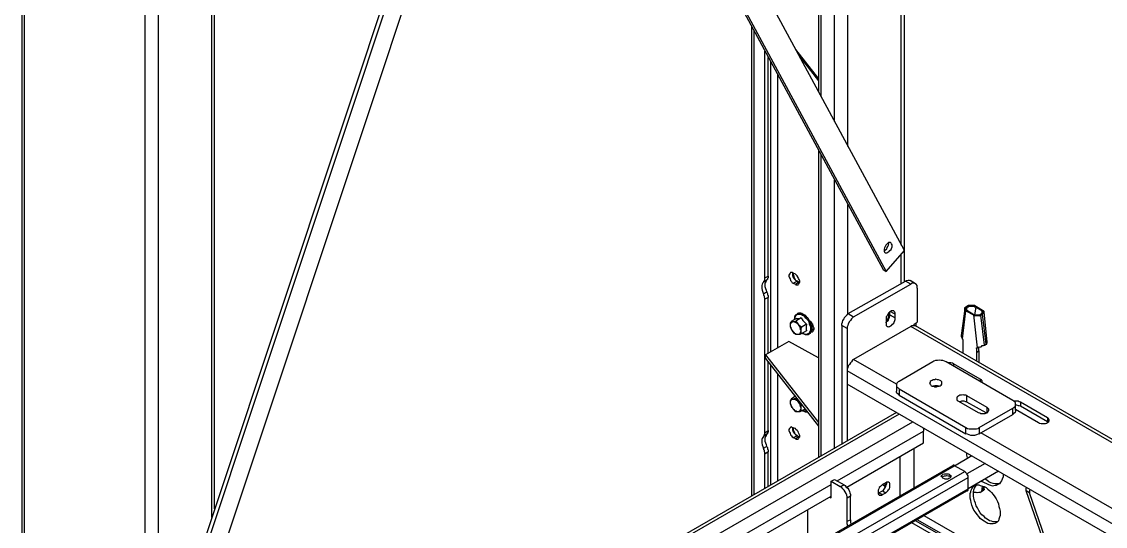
# Model space of a CAD drawing. Header units: millimetres. Extents: x -54 to 6594, y -112 to 3218.
# Drawn here: x 0 to 715, y 452 to 785 of the extents above; entities that cross this region are included whole.
import ezdxf

# ---------------------------------------------------------------- set-up
doc = ezdxf.new("R2010")
doc.units = ezdxf.units.MM

# ---------------------------------------------------------------- blocks, each defined once
blk = doc.blocks.new('LKarkas_iso')
at = {"lineweight": 25}
for points in [[(580.67, 637.47), (580.67, 1736.37)], [(582.79, 633.94), (582.79, 1736.72)], [(544.34, 1708.5), (92.78, 351.01)], [(81.49, 301.27), (81.49, 1692.27)], [(104.77, 351.37), (549.27, 1687.69)], [(545.39, 702.73), (545.39, 1676.4)], [(536.57, 719.31), (536.57, 1649.59)], [(525.99, 1617.84), (525.99, 739.07)], [(527.76, 735.54), (527.76, 1623.13)], [(0, 1584.32), (0, 347.84)], [(1.76, 347.13), (1.76, 1583.97)], [(90.31, 329.14), (90.31, 1483.43)], [(119.24, 1456.62), (570.79, 620.18)], [(582.79, 633.94), (142.87, 1448.51)], [(125.59, 457.55), (125.59, 1441.8)], [(127.35, 463.2), (127.35, 1438.63)], [(328.08, 1066.8), (90.66, 352.07)], [(337.26, 1050.22), (568.68, 621.59)], [(481.89, 782.11), (481.89, 471.66)], [(483.66, 472.72), (483.66, 778.93)], [(490.71, 615.95), (490.71, 765.88)], [(510.82, 766.94), (525.99, 747.54)], [(492.83, 617.01), (492.83, 761.65)], [(494.59, 567.27), (494.59, 758.47)], [(513.29, 762.71), (525.99, 746.12)], [(499.18, 569.74), (499.18, 750.36)], [(525.99, 700.26), (525.99, 497.06)], [(527.76, 498.12), (527.76, 697.09)], [(536.57, 503.06), (536.57, 680.51)], [(545.39, 591.96), (545.39, 664.28)], [(569.38, 633.94), (569.74, 633.94), (570.44, 634.65), (571.15, 635), (571.5, 636.06), (571.85, 636.76), (572.21, 637.47), (572.56, 638.53), (572.21, 639.23)], [(574.32, 638.53), (573.97, 638.88), (573.62, 639.23), (572.91, 639.23), (572.21, 639.23), (571.5, 638.53), (571.15, 638.17), (570.44, 637.47), (570.09, 636.76), (569.74, 635.71), (569.38, 635), (569.38, 633.94), (569.38, 633.59), (569.74, 632.88), (570.09, 632.53), (570.79, 632.53), (571.5, 632.53), (571.85, 632.88), (572.56, 633.24), (573.26, 633.94), (573.97, 634.65), (574.32, 635.35), (574.67, 636.41), (574.67, 637.12), (574.67, 637.82), (574.32, 638.53)], [(570.79, 620.18), (582.79, 633.94)], [(580.67, 612.42), (580.67, 631.82)], [(582.79, 613.48), (582.79, 633.59)], [(489.66, 613.13), (490.01, 613.48), (490.01, 613.83), (490.36, 613.83), (490.36, 614.19), (490.36, 614.54), (490.71, 614.89), (490.71, 615.6), (490.71, 615.95)], [(490.71, 615.95), (492.83, 617.01)], [(492.83, 617.01), (492.83, 616.66), (492.83, 616.3), (492.83, 615.95), (492.48, 615.6), (492.48, 615.24), (492.48, 614.89), (492.12, 614.89), (491.77, 614.54)], [(509.41, 619.12), (508.71, 619.48), (508.35, 619.48), (507.65, 619.48), (507.29, 619.12), (506.94, 618.42), (506.59, 617.71), (506.59, 617.01), (506.94, 615.95), (507.29, 615.24), (507.65, 614.19), (508.35, 613.48), (508.71, 612.77), (509.41, 612.42)], [(511.88, 613.83), (511.17, 614.19), (510.47, 614.89), (509.76, 615.6), (509.41, 616.66), (509.06, 617.36), (509.06, 618.42), (509.06, 619.12), (509.06, 619.48)], [(510.82, 618.42), (509.41, 619.12)], [(509.41, 619.12), (509.41, 618.77), (509.41, 618.07), (509.76, 617.01), (509.76, 616.3), (510.47, 615.24), (510.82, 614.54), (511.53, 613.83), (512.23, 613.48), (512.94, 613.13), (513.29, 613.13), (513.64, 613.13)], [(510.82, 611.72), (511.17, 611.36), (511.88, 611.36), (512.59, 611.36), (512.94, 611.72), (513.29, 612.42), (513.64, 613.13), (513.64, 613.83), (513.29, 614.89), (512.94, 615.6), (512.59, 616.3), (511.88, 617.36), (511.17, 618.07), (510.82, 618.42)], [(568.68, 621.59), (570.79, 620.18)], [(489.66, 613.13), (489.3, 612.77), (488.95, 611.72), (488.6, 611.01), (488.6, 609.95), (488.6, 608.89), (488.95, 607.84), (489.3, 606.42), (489.66, 605.37)], [(491.77, 614.54), (489.66, 613.13)], [(491.77, 614.54), (491.42, 613.83), (491.07, 613.13), (490.71, 612.42), (490.71, 611.36), (490.71, 610.31), (491.07, 608.89), (491.42, 607.84), (491.77, 606.78)], [(509.41, 612.42), (511.88, 613.83)], [(509.41, 612.42), (510.82, 611.72)], [(510.82, 611.72), (512.94, 613.13)], [(512.94, 613.13), (511.88, 613.83)], [(513.29, 612.77), (512.94, 613.13)], [(545.75, 592.31), (583.49, 613.83)], [(549.27, 590.2), (587.02, 611.72)], [(583.49, 613.83), (584.2, 614.19), (585.26, 614.54), (585.96, 614.54), (586.67, 614.19)], [(587.02, 611.72), (583.49, 613.83)], [(590.2, 612.07), (586.67, 614.19)], [(591.26, 609.25), (591.26, 610.31), (591.26, 611.01), (590.55, 611.72), (590.2, 612.07), (589.49, 612.42), (588.79, 612.42), (587.73, 612.42), (587.02, 611.72)], [(591.26, 609.25), (591.26, 586.67)], [(489.66, 605.37), (491.77, 606.78)], [(490.71, 601.84), (490.71, 602.19), (490.71, 602.54), (490.36, 602.9), (490.36, 603.6), (490.36, 603.96), (490.01, 604.31), (490.01, 605.01), (489.66, 605.37)], [(492.83, 602.9), (490.71, 601.84)], [(490.71, 513.64), (490.71, 601.84)], [(491.77, 606.78), (492.12, 606.07), (492.48, 605.72), (492.48, 605.37), (492.48, 604.66), (492.83, 604.31), (492.83, 603.96), (492.83, 603.6), (492.83, 602.9)], [(492.83, 566.21), (492.83, 602.9)], [(576.79, 591.96), (576.79, 592.67), (576.44, 593.37), (576.09, 593.72), (575.73, 594.08), (575.03, 594.08), (574.32, 594.08), (573.62, 593.72), (572.91, 593.37), (572.56, 592.67), (571.85, 591.96), (571.5, 590.9), (570.79, 590.2), (570.79, 589.14), (570.79, 588.43)], [(622.65, 595.49), (620.18, 577.85)], [(621.24, 575.73), (623.36, 594.08)], [(625.12, 597.61), (622.65, 596.19)], [(622.65, 596.19), (623.01, 596.55)], [(623.36, 594.08), (623.01, 594.43), (622.65, 594.78), (622.65, 595.14), (622.65, 595.49), (622.65, 595.84), (622.65, 596.19)], [(624.42, 597.25), (623.01, 596.55)], [(624.06, 594.43), (623.71, 594.78), (623.36, 594.78), (623.36, 595.14), (623.36, 595.49), (623.36, 595.84), (623.36, 596.19), (623.71, 596.19), (624.06, 596.55)], [(623.36, 594.08), (628.3, 591.61)], [(623.71, 594.43), (624.06, 596.55)], [(624.06, 596.55), (623.71, 594.78)], [(624.06, 596.55), (624.77, 596.9), (625.47, 597.25), (626.18, 597.25), (626.89, 597.25), (627.94, 597.25), (628.65, 597.25), (629.36, 596.9), (630.06, 596.55)], [(624.06, 596.55), (624.06, 596.55)], [(628.65, 591.61), (624.06, 594.43)], [(625.12, 597.61), (624.42, 597.25)], [(630.41, 596.9), (629.71, 597.25), (629, 597.61), (628.3, 597.61), (627.24, 597.61), (626.53, 597.61), (625.83, 597.61), (625.12, 597.61)], [(629.36, 591.61), (630.06, 596.55)], [(630.06, 596.55), (633.94, 594.43)], [(634.29, 594.43), (630.41, 596.9)], [(634.29, 592.31), (633.94, 594.43)], [(633.94, 594.43), (634.29, 594.08), (634.65, 593.72), (634.65, 593.37), (634.65, 593.02), (634.29, 592.67), (633.94, 592.31)], [(635, 592.67), (635.35, 593.02), (635.35, 593.37), (635.35, 593.72), (635, 594.08), (634.65, 594.43), (634.29, 594.43)], [(507.65, 584.55), (507.65, 585.96), (508, 587.02)], [(507.65, 584.55), (507.65, 585.26), (507.65, 585.61), (508, 585.96), (508, 586.32), (508.35, 586.67), (508.71, 586.67), (509.06, 587.02), (509.41, 587.02)], [(511.53, 589.14), (508, 587.02)], [(508, 587.02), (508.35, 587.02), (509.41, 587.02)], [(509.41, 587.02), (510.12, 587.02), (511.17, 587.37)], [(509.41, 587.02), (509.76, 587.02), (510.12, 587.02), (510.47, 586.67), (510.82, 586.67), (511.53, 586.32), (511.88, 585.96), (512.23, 585.61), (512.59, 585.26)], [(519.99, 588.08), (519.29, 589.14), (518.94, 589.49), (518.58, 589.84), (517.88, 590.55), (517.17, 591.26), (516.47, 591.61), (515.76, 591.96), (515.06, 592.31), (514.35, 592.67), (513.64, 592.67), (512.94, 592.67), (512.23, 592.31), (511.88, 591.96), (511.17, 591.61), (510.82, 590.9), (510.47, 590.2), (510.12, 589.14), (510.12, 588.79)], [(510.12, 588.43), (510.47, 589.49), (510.47, 590.2), (510.82, 590.9), (511.53, 591.61), (512.23, 591.96), (512.94, 591.96), (513.64, 591.96), (514.7, 591.96), (515.41, 591.26), (516.47, 590.9), (517.17, 589.84), (518.23, 589.14), (518.94, 588.08), (519.64, 587.02), (519.99, 585.61), (520.35, 584.55), (520.7, 583.49), (520.7, 582.44), (520.7, 581.38), (520.35, 580.32), (519.99, 579.61), (519.64, 579.26), (518.94, 578.91), (518.23, 578.56), (517.17, 578.56), (516.47, 578.91), (515.41, 579.26)], [(511.17, 591.61), (510.82, 591.26), (510.47, 590.9), (510.47, 590.2), (510.47, 589.49)], [(514.7, 589.49), (511.17, 587.37)], [(511.17, 587.37), (511.88, 586.32), (512.59, 585.26)], [(511.53, 589.14), (512.59, 589.14), (513.64, 589.14), (514.7, 589.49)], [(514.7, 589.49), (515.76, 587.73), (517.17, 586.32), (518.23, 585.26)], [(515.41, 579.26), (515.76, 579.26), (516.47, 578.91), (517.17, 578.56), (517.88, 578.56), (518.58, 578.56), (519.29, 578.56), (519.99, 578.91), (520.7, 579.61), (521.05, 580.32), (521.41, 581.02), (521.41, 581.73), (521.41, 582.79), (521.41, 583.85), (521.41, 584.55), (521.05, 585.61), (520.7, 586.32), (520.35, 587.02), (519.99, 588.08)], [(521.05, 580.32), (521.76, 580.32), (522.11, 580.32), (522.46, 580.67), (522.82, 581.38), (523.17, 582.08), (523.17, 582.79), (522.82, 583.49), (522.46, 584.55), (522.11, 585.26), (521.76, 586.32), (521.05, 587.02), (520.35, 587.37)], [(521.05, 586.67), (521.05, 586.32), (521.05, 585.26), (521.05, 584.91)], [(541.51, 584.55), (541.51, 585.61), (541.87, 586.67), (542.22, 587.73), (542.92, 588.79), (543.28, 589.84), (544.34, 590.9), (545.04, 591.61), (545.75, 592.31)], [(549.27, 590.2), (548.57, 589.49), (547.86, 588.79), (547.16, 587.73), (546.45, 587.02), (545.75, 585.61), (545.39, 584.55), (545.04, 583.49), (545.04, 582.44)], [(545.75, 592.31), (549.27, 590.2)], [(570.79, 586.32), (570.79, 586.67), (571.5, 587.37), (572.21, 588.08), (572.56, 588.79), (572.91, 589.84), (573.26, 590.55), (573.26, 591.61)], [(570.79, 587.37), (570.79, 587.37), (571.5, 588.08), (571.85, 588.79), (572.21, 589.84), (572.56, 590.55), (572.56, 591.61)], [(570.79, 585.96), (570.79, 584.91), (570.79, 584.55), (571.5, 583.85), (571.85, 583.85), (572.56, 583.49), (572.91, 583.85), (573.62, 584.2), (574.32, 584.55), (575.03, 585.26), (575.73, 585.96), (576.09, 586.67), (576.44, 587.73), (576.79, 588.43), (576.79, 589.49)], [(570.79, 588.43), (570.79, 585.96)], [(572.56, 591.61), (571.85, 591.96)], [(572.56, 591.61), (572.56, 593.02)], [(573.26, 591.61), (573.26, 593.37)], [(573.26, 591.61), (576.79, 589.49)], [(573.62, 593.72), (576.79, 591.96)], [(576.79, 589.49), (576.79, 591.96)], [(589.14, 585.26), (591.26, 586.67)], [(632.18, 590.9), (631.47, 590.9), (630.77, 590.9), (630.06, 590.9), (629.36, 590.9), (628.65, 591.26), (628.3, 591.61)], [(628.3, 591.61), (630.77, 569.74)], [(632.88, 591.61), (632.53, 591.61), (631.82, 591.26), (631.47, 591.26), (630.77, 591.26), (630.06, 591.26), (629.71, 591.26), (629, 591.61), (628.65, 591.61)], [(632.18, 590.9), (635, 592.67)], [(633.24, 591.26), (633.24, 591.26), (632.88, 591.26), (632.18, 590.9)], [(633.94, 592.31), (632.88, 591.61)], [(633.24, 591.26), (634.29, 591.96)], [(635.71, 571.5), (633.24, 591.26)], [(634.29, 591.96), (634.29, 591.96), (634.65, 592.31), (635, 592.67)], [(636.76, 572.21), (634.29, 591.96)], [(637.47, 573.62), (635.35, 593.37)], [(508, 582.44), (507.65, 583.49), (507.65, 584.55)], [(509.41, 580.32), (509.06, 581.02), (508.71, 581.38), (508.35, 582.08), (508, 582.44), (508, 583.14), (507.65, 583.49), (507.65, 584.2), (507.65, 584.55)], [(509.41, 580.32), (508.71, 581.38), (508, 582.44)], [(511.17, 578.56), (510.12, 579.26), (509.41, 580.32)], [(512.59, 578.56), (512.23, 578.56), (511.88, 578.56), (511.53, 578.56), (510.82, 578.91), (510.47, 579.26), (510.12, 579.61), (509.76, 579.97), (509.41, 580.32)], [(512.59, 585.26), (512.94, 584.55), (513.29, 584.2), (513.64, 583.49), (513.64, 583.14), (514, 582.44), (514, 581.73), (514.35, 581.38), (514.35, 580.67)], [(512.59, 585.26), (513.64, 584.2), (514.7, 583.14)], [(514.35, 580.67), (514.35, 580.32), (514, 579.97), (514, 579.61), (513.64, 579.26), (513.64, 578.91), (513.29, 578.56), (512.94, 578.56), (512.59, 578.56)], [(514.7, 583.14), (514.35, 582.08), (514.35, 580.67)], [(514.35, 580.67), (514.35, 579.61), (514.7, 578.91)], [(518.23, 585.26), (514.7, 583.14)], [(518.23, 581.02), (514.7, 578.91)], [(518.23, 585.26), (517.88, 583.49), (517.88, 582.08), (518.23, 581.02)], [(522.11, 585.61), (522.11, 585.26), (522.11, 584.2), (521.76, 583.49), (521.41, 583.14)], [(521.41, 583.14), (522.82, 583.85)], [(522.46, 582.08), (521.41, 582.44)], [(521.41, 582.44), (522.46, 582.08)], [(521.41, 581.38), (522.46, 582.08)], [(523.17, 582.44), (522.46, 582.08)], [(523.17, 581.73), (522.46, 582.08)], [(522.46, 582.08), (523.17, 581.73)], [(541.51, 584.55), (541.51, 505.88)], [(545.04, 582.44), (541.51, 584.55)], [(545.04, 582.44), (545.04, 508)], [(587.02, 583.85), (572.56, 575.38)], [(590.2, 584.2), (589.49, 584.2), (588.79, 584.2), (587.73, 584.2), (587.02, 583.85)], [(1024.82, 330.91), (587.02, 583.85)], [(589.14, 584.55), (589.14, 585.26)], [(1027.99, 331.26), (590.2, 584.2)], [(590.55, 583.85), (590.55, 585.96)], [(506.59, 573.97), (491.07, 565.15)], [(525.99, 563.03), (506.59, 573.97)], [(512.59, 578.56), (511.88, 578.56), (511.17, 578.56)], [(514.7, 578.91), (513.64, 578.56), (512.59, 578.56)], [(572.91, 575.73), (563.74, 570.44)], [(572.56, 575.38), (572.56, 575.73)], [(572.91, 575.73), (572.91, 575.73)], [(620.18, 577.85), (620.18, 577.85), (620.18, 577.14), (620.54, 576.79), (620.89, 576.09), (621.24, 575.73)], [(621.24, 575.38), (621.24, 575.73)], [(621.59, 574.32), (621.59, 574.32), (621.59, 574.67), (621.59, 575.03), (621.24, 575.38)], [(621.59, 571.85), (621.59, 574.32)], [(636.76, 572.21), (637.12, 572.21), (637.12, 572.56), (637.47, 572.91), (637.47, 573.26), (637.47, 573.62)], [(563.74, 570.44), (549.27, 561.97)], [(563.74, 570.44), (563.74, 570.09)], [(563.74, 570.44), (563.74, 570.44)], [(621.59, 565.86), (621.59, 566.91), (621.59, 569.38), (621.59, 571.85)], [(631.82, 570.09), (630.41, 569.38)], [(630.41, 569.38), (630.41, 569.38), (630.41, 569.74), (630.77, 569.74)], [(630.41, 569.38), (630.41, 566.56)], [(630.41, 566.56), (631.82, 567.62)], [(630.41, 566.56), (630.41, 564.44), (630.41, 561.97), (630.41, 560.92)], [(630.77, 569.74), (631.47, 570.09), (632.18, 570.09), (632.88, 570.44), (633.24, 570.44), (633.94, 570.79)], [(630.77, 569.74), (630.77, 569.74)], [(631.82, 567.62), (631.82, 570.09)], [(631.82, 570.09), (631.82, 570.09)], [(631.82, 567.62), (631.82, 565.15), (631.82, 562.68), (631.82, 560.21), (631.82, 559.86)], [(633.94, 571.15), (634.65, 571.15), (635, 571.15), (635.71, 571.5)], [(633.94, 570.79), (633.94, 571.15)], [(635.71, 571.5), (636.76, 572.21)], [(491.07, 565.15), (525.99, 520.35)], [(491.07, 562.68), (491.07, 565.15)], [(491.07, 562.68), (525.99, 517.88)], [(492.83, 515.06), (492.83, 560.21)], [(494.59, 479.07), (494.59, 558.09)], [(549.27, 561.97), (548.57, 561.62), (547.86, 560.56), (547.16, 559.86), (546.45, 558.8), (545.75, 557.74), (545.39, 556.68), (545.04, 555.62), (545.04, 554.57)], [(577.5, 545.75), (549.27, 561.97)], [(601.49, 560.56), (579.26, 547.51)], [(610.31, 560.56), (609.25, 560.92), (608.19, 561.27), (607.13, 561.27), (605.72, 561.62), (604.66, 561.27), (603.25, 561.27), (602.19, 560.92), (601.49, 560.56)], [(654.4, 534.81), (610.31, 560.56)], [(615.24, 559.15), (614.54, 559.51), (613.48, 559.86), (612.77, 559.86), (611.72, 559.86), (611.36, 559.86)], [(615.24, 559.15), (615.24, 557.39)], [(632.88, 548.92), (615.24, 559.15)], [(499.18, 481.54), (499.18, 552.45)], [(545.04, 554.57), (545.04, 545.75)], [(982.84, 301.62), (545.04, 554.57)], [(976.14, 297.04), (545.04, 545.75)], [(579.26, 547.51), (578.56, 547.16), (577.85, 546.45), (577.5, 545.75), (577.5, 545.04), (577.5, 544.34), (577.85, 543.63), (578.56, 543.28), (579.26, 542.57)], [(577.5, 545.04), (577.5, 541.16)], [(606.42, 544.69), (607.13, 545.04), (607.48, 545.75), (607.48, 546.1), (607.48, 546.81), (607.48, 547.16), (606.78, 547.86), (606.42, 548.22), (605.37, 548.57), (604.66, 548.57), (603.6, 548.92), (602.9, 548.57), (601.84, 548.57), (601.13, 548.22), (600.43, 547.86), (599.72, 547.51), (599.72, 546.81), (599.37, 546.45), (599.72, 545.75), (600.07, 545.39), (600.43, 544.69), (601.13, 544.34), (602.19, 544.34), (602.9, 543.98), (603.96, 543.98), (605.01, 544.34), (605.72, 544.34), (606.42, 544.69)], [(605.72, 544.34), (605.37, 544.34), (604.66, 544.69), (603.6, 544.69), (602.9, 544.69), (601.84, 544.34), (601.49, 544.34)], [(632.88, 548.92), (632.88, 547.16)], [(633.94, 546.81), (633.94, 547.16), (634.29, 547.51), (633.94, 548.22), (633.59, 548.57), (632.88, 548.92)], [(510.47, 537.63), (508, 535.87)], [(510.12, 537.28), (510.47, 537.99)], [(510.12, 537.99), (510.12, 537.63)], [(579.26, 538.34), (578.56, 539.04), (577.85, 539.75), (577.5, 540.46), (577.5, 541.16)], [(579.26, 542.57), (579.26, 538.34)], [(579.26, 542.57), (623.36, 517.17)], [(579.26, 538.34), (623.36, 512.94)], [(624.06, 537.99), (623.36, 538.34), (622.3, 538.34), (621.59, 538.69), (620.54, 538.34), (619.48, 538.34), (618.77, 537.99), (618.07, 537.63), (617.71, 537.28), (617.36, 536.57), (617.36, 536.22), (617.36, 535.52), (617.71, 534.81), (618.42, 534.46)], [(624.06, 533.75), (624.06, 537.99)], [(637.47, 530.22), (624.06, 537.99)], [(507.65, 533.75), (507.65, 534.81), (508, 535.87)], [(507.65, 533.75), (507.65, 534.11), (507.65, 534.46), (508, 534.81), (508, 535.16), (508.35, 535.52), (508.71, 535.87), (509.06, 535.87), (509.41, 535.87)], [(508, 531.64), (507.65, 532.69), (507.65, 533.75)], [(509.41, 529.17), (509.06, 529.87), (508.71, 530.22), (508.35, 530.93), (508, 531.28), (508, 531.99), (507.65, 532.69), (507.65, 533.05), (507.65, 533.75)], [(508, 535.87), (508.35, 535.87), (509.41, 535.87)], [(509.41, 529.17), (508.71, 530.58), (508, 531.64)], [(509.41, 535.87), (510.12, 536.22), (511.17, 536.22)], [(509.41, 535.87), (509.76, 535.87), (510.12, 535.87), (510.47, 535.87), (510.82, 535.52), (511.53, 535.16), (511.88, 534.81), (512.23, 534.46), (512.59, 534.11)], [(511.53, 536.57), (511.17, 536.22)], [(511.17, 536.22), (511.88, 535.16), (512.59, 534.11)], [(512.59, 534.11), (512.94, 533.4), (513.29, 533.05), (513.64, 532.34), (513.64, 531.99), (514, 531.28), (514, 530.93), (514.35, 530.22), (514.35, 529.87)], [(512.59, 534.11), (513.64, 533.05), (514.7, 531.99)], [(514.35, 529.87), (514.35, 529.17), (514, 528.81), (514, 528.46), (513.64, 528.11), (513.64, 527.76), (513.29, 527.76), (512.94, 527.4), (512.59, 527.4)], [(514.7, 531.99), (514.35, 530.93), (514.35, 529.87)], [(514.35, 529.87), (514.35, 528.81), (514.7, 527.76)], [(514.7, 532.34), (514.7, 531.99)], [(618.42, 534.46), (631.47, 527.05)], [(624.06, 533.75), (623.36, 534.11), (622.3, 534.46), (621.59, 534.46), (620.54, 534.46), (619.48, 534.11), (619.12, 534.11)], [(619.83, 534.46), (619.83, 533.75)], [(636.76, 526.7), (624.06, 533.75)], [(636.76, 526.7), (624.06, 533.75)], [(631.47, 527.05), (632.53, 526.7), (633.24, 526.34), (634.29, 526.34), (635.35, 526.34), (636.06, 526.34), (637.12, 526.7), (637.82, 527.05), (638.17, 527.76), (638.53, 528.11), (638.53, 528.81), (638.53, 529.17), (637.82, 529.87), (637.47, 530.22)], [(632.18, 517.17), (654.4, 529.87)], [(637.47, 527.05), (637.47, 530.22)], [(654.4, 529.87), (655.11, 530.22), (655.81, 530.93), (656.17, 531.64), (656.17, 532.34), (656.17, 533.05), (655.81, 533.75), (655.11, 534.46), (654.4, 534.81)], [(654.4, 525.64), (654.4, 529.87)], [(659.34, 533.75), (658.64, 534.11), (657.93, 534.46), (656.87, 534.46), (655.81, 534.46), (655.11, 534.46)], [(656.17, 528.46), (656.17, 532.34)], [(656.17, 531.99), (656.87, 531.99), (657.93, 531.64), (658.64, 531.64), (659.34, 531.28)], [(659.34, 533.75), (659.34, 531.28)], [(677.33, 523.52), (659.34, 533.75)], [(659.34, 531.28), (677.33, 521.05)], [(577.5, 527.05), (176.04, 294.92)], [(177.8, 293.86), (579.61, 525.99)], [(511.17, 527.4), (510.12, 528.46), (509.41, 529.17)], [(512.59, 527.4), (512.23, 527.4), (511.88, 527.4), (511.53, 527.76), (510.82, 527.76), (510.47, 528.11), (510.12, 528.46), (509.76, 528.81), (509.41, 529.17)], [(512.59, 527.4), (511.88, 527.4), (511.17, 527.4)], [(514.7, 527.76), (513.64, 527.4), (512.59, 527.4)], [(517.17, 529.17), (514.7, 527.76)], [(518.23, 527.76), (518.23, 527.76), (517.17, 527.76), (516.47, 527.76), (515.41, 528.46)], [(515.41, 528.11), (515.76, 528.11), (516.47, 527.76), (517.17, 527.4), (517.88, 527.4), (518.58, 527.4)], [(632.18, 512.94), (654.4, 525.64)], [(656.17, 528.46), (656.17, 527.76), (655.81, 527.05), (655.11, 526.34), (654.4, 525.64)], [(656.17, 529.17), (671.34, 520.35)], [(671.34, 520.35), (672.04, 519.99), (673.1, 519.64), (674.16, 519.64), (674.86, 519.64), (675.92, 519.64), (676.63, 519.99), (677.33, 520.35), (678.04, 521.05), (678.39, 521.41), (678.39, 522.11), (678.04, 522.46), (677.69, 523.17), (677.33, 523.52)], [(677.33, 523.52), (677.33, 521.05)], [(186.62, 288.92), (588.43, 520.7)], [(509.41, 516.82), (508.71, 517.17), (508.35, 517.52), (507.65, 517.17), (507.29, 516.82), (506.94, 516.47), (506.59, 515.76), (506.59, 515.06), (506.94, 514), (507.29, 513.29), (507.65, 512.23), (508.35, 511.53), (508.71, 510.82), (509.41, 510.47)], [(511.88, 511.53), (511.17, 512.23), (510.47, 512.94), (509.76, 513.64), (509.41, 514.35), (509.06, 515.41), (509.06, 516.11), (509.06, 516.82), (509.06, 517.17)], [(509.41, 517.17), (509.41, 517.17), (509.41, 516.11)], [(510.82, 516.47), (509.41, 516.82)], [(509.41, 516.11), (509.41, 515.41), (509.76, 514.7), (510.12, 513.64), (510.47, 512.94), (511.17, 512.23), (511.88, 511.53), (512.59, 511.17), (513.29, 510.82), (513.64, 510.82)], [(510.82, 509.76), (511.17, 509.41), (511.88, 509.41), (512.59, 509.41), (512.94, 509.76), (513.29, 510.47), (513.64, 510.82), (513.64, 511.88), (513.29, 512.59), (512.94, 513.64), (512.59, 514.35), (511.88, 515.06), (511.17, 515.76), (510.82, 516.47)], [(595.14, 516.82), (595.14, 516.82), (595.49, 515.76), (595.49, 514.7)], [(623.36, 512.94), (623.36, 517.17)], [(623.36, 517.17), (624.42, 516.47), (625.47, 516.11), (626.53, 516.11), (627.94, 516.11), (629, 516.11), (630.41, 516.11), (631.47, 516.47), (632.18, 517.17)], [(632.18, 517.17), (632.18, 512.94)], [(677.33, 521.05), (677.69, 520.7)], [(489.66, 511.17), (489.3, 510.47), (488.95, 509.76), (488.6, 509.06), (488.6, 508), (488.6, 506.94), (488.95, 505.53), (489.3, 504.47), (489.66, 503.41)], [(489.66, 511.17), (490.01, 511.53), (490.36, 511.88), (490.36, 512.23), (490.36, 512.59), (490.71, 512.94), (490.71, 513.29), (490.71, 513.64)], [(491.77, 512.59), (489.66, 511.17)], [(490.71, 513.64), (492.83, 515.06)], [(491.77, 512.59), (491.42, 511.88), (491.07, 511.17), (490.71, 510.12), (490.71, 509.06), (490.71, 508), (491.07, 506.94), (491.42, 505.88), (491.77, 504.47)], [(492.83, 515.06), (492.83, 514.7), (492.83, 514.35), (492.83, 514), (492.48, 513.64), (492.48, 513.29), (492.48, 512.94), (492.12, 512.59), (491.77, 512.59)], [(509.41, 510.47), (511.88, 511.53)], [(509.41, 510.47), (510.82, 509.76)], [(510.82, 509.76), (512.94, 510.82)], [(512.94, 510.82), (511.88, 511.53)], [(513.29, 510.82), (512.94, 510.82)], [(538.34, 481.89), (595.49, 514.7)], [(595.49, 506.94), (595.49, 514.7)], [(632.18, 512.94), (631.47, 512.59), (630.41, 512.23), (629, 511.88), (627.94, 511.88), (626.53, 511.88), (625.47, 512.23), (624.42, 512.59), (623.36, 512.94)], [(987.42, 309.39), (633.24, 513.64)], [(489.66, 503.41), (491.77, 504.47)], [(490.71, 499.53), (490.71, 500.24), (490.71, 500.59), (490.36, 500.94), (490.36, 501.3), (490.36, 502), (490.01, 502.36), (490.01, 502.71), (489.66, 503.41)], [(492.83, 500.94), (490.71, 499.53)], [(491.77, 504.47), (492.12, 504.12), (492.48, 503.77), (492.48, 503.06), (492.48, 502.71), (492.83, 502.36), (492.83, 501.65), (492.83, 501.3), (492.83, 500.94)], [(492.83, 478.01), (492.83, 500.94)], [(544.69, 477.66), (595.49, 506.94)], [(589.14, 477.31), (589.14, 503.41)], [(490.71, 476.6), (490.71, 499.53)], [(579.97, 472.37), (579.97, 498.12)], [(615.95, 491.77), (627.24, 498.47)], [(624.42, 496.71), (624.42, 497.06), (624.06, 498.83), (624.06, 500.24)], [(626.53, 498.12), (626.53, 498.83)], [(614.54, 491.77), (224.72, 267.05)], [(225.78, 266.35), (615.95, 491.77)], [(232.13, 262.82), (622.65, 487.89)], [(615.95, 491.77), (615.6, 492.12), (615.24, 492.12), (614.89, 492.12), (614.54, 491.77)], [(622.65, 487.89), (615.95, 491.77)], [(624.77, 484.01), (624.77, 484.72), (624.77, 485.07), (624.42, 485.77), (624.06, 486.48), (623.71, 486.83), (623.36, 487.19), (623.01, 487.54), (622.65, 487.89)], [(636.06, 493.18), (624.06, 486.48)], [(644.88, 488.24), (624.77, 476.6)], [(236.71, 260), (624.77, 484.01)], [(360.54, 378.88), (534.46, 479.42)], [(534.46, 481.54), (536.57, 482.6)], [(534.46, 481.54), (540.46, 478.01)], [(534.46, 470.61), (534.46, 481.54)], [(536.57, 482.6), (542.92, 479.07)], [(568.32, 479.42), (567.62, 478.72), (566.91, 478.01), (566.21, 477.31), (565.86, 476.6), (565.5, 475.54), (565.5, 474.84), (565.5, 473.78), (565.5, 473.07), (565.86, 472.72), (566.21, 472.37), (566.91, 472.37), (567.62, 472.37), (568.32, 472.72)], [(568.32, 475.19), (569.03, 475.54), (569.38, 476.25), (570.09, 477.31), (570.44, 478.01), (570.79, 479.07), (571.15, 479.78), (571.15, 480.48), (571.15, 480.84)], [(570.44, 480.48), (568.32, 479.42)], [(568.32, 479.42), (570.09, 478.37)], [(570.09, 478.37), (570.09, 480.48)], [(570.44, 473.78), (571.15, 474.49), (571.85, 475.19), (572.21, 475.9), (572.91, 476.6), (573.26, 477.66), (573.26, 478.37), (573.26, 479.42), (573.26, 480.13), (572.91, 480.48), (572.21, 480.84), (571.85, 480.84), (571.15, 480.84), (570.44, 480.48)], [(608.19, 483.66), (607.84, 484.01), (607.48, 484.36), (607.13, 484.72), (607.48, 485.42), (607.84, 485.77), (608.19, 486.13), (609.25, 486.48), (609.95, 486.48), (610.66, 486.48), (611.72, 486.48), (612.42, 486.13), (612.77, 485.77), (613.48, 485.42), (613.48, 485.07), (613.48, 484.36), (613.13, 484.01), (612.77, 483.66), (612.07, 483.31), (611.36, 482.95), (610.66, 482.95), (609.6, 482.95), (608.89, 483.31), (608.19, 483.66)], [(607.48, 484.01), (607.84, 484.36), (608.19, 484.72), (609.25, 485.07), (609.95, 485.07), (610.66, 485.42), (611.72, 485.07), (612.42, 485.07), (612.77, 484.72), (613.48, 484.01)], [(624.77, 476.6), (624.77, 484.01)], [(648.05, 486.13), (648.05, 485.77), (648.05, 484.36), (647.35, 482.95), (646.99, 481.89), (646.29, 480.84), (645.58, 479.78), (644.52, 479.42), (643.47, 478.72), (642.41, 478.72), (641, 478.37), (639.94, 478.72), (638.53, 479.07), (637.12, 479.78), (635.71, 480.48), (634.29, 481.19), (633.94, 481.89)], [(645.58, 480.13), (645.23, 479.78), (643.82, 479.78), (642.76, 479.78), (641.35, 480.13), (639.94, 480.48), (638.53, 481.19), (637.12, 482.25), (636.06, 482.95)], [(636.41, 482.95), (636.41, 483.31)], [(243.06, 256.12), (624.77, 476.6)], [(244.12, 255.76), (624.06, 475.19)], [(540.46, 478.01), (542.92, 479.07)], [(545.04, 470.25), (545.04, 471.31), (544.69, 472.37), (544.34, 473.43), (543.63, 474.49), (542.92, 475.54), (542.22, 476.6), (541.51, 477.31), (540.46, 478.01)], [(542.92, 479.07), (543.63, 478.72), (544.34, 477.66), (545.39, 476.96), (546.1, 475.9), (546.45, 474.84), (546.81, 473.78), (547.16, 472.72), (547.16, 471.66)], [(565.5, 473.78), (565.86, 473.78)], [(565.86, 473.78), (568.32, 475.19)], [(565.86, 473.78), (568.32, 472.72)], [(568.32, 475.19), (570.44, 473.78)], [(568.32, 472.72), (570.44, 473.78)], [(570.09, 476.96), (570.09, 477.66), (570.09, 478.37)], [(579.97, 472.02), (579.97, 472.37)], [(624.06, 475.19), (624.42, 475.19), (624.77, 475.54), (624.77, 476.25), (624.77, 476.6)], [(645.94, 460.37), (645.94, 458.96), (645.58, 457.91), (645.23, 456.49), (644.88, 455.44), (644.17, 454.73), (643.47, 454.02), (642.41, 453.67), (641.35, 453.32), (640.29, 453.32), (639.23, 453.32), (637.82, 453.67), (636.76, 454.38), (635.35, 455.08), (634.29, 455.79), (632.88, 456.85), (631.82, 458.26), (630.77, 459.67), (629.71, 461.08), (628.65, 462.49), (627.94, 463.9), (627.24, 465.67), (626.89, 467.43), (626.53, 468.84), (626.18, 470.25), (626.18, 472.02), (626.18, 473.43), (626.53, 474.49), (626.89, 475.54), (627.24, 476.6), (627.94, 477.66), (628.65, 478.37), (629.71, 478.72), (630.77, 479.07), (631.82, 479.07), (632.88, 478.72), (634.29, 478.37), (635.35, 478.01), (636.76, 477.31), (637.82, 476.25), (639.23, 475.19), (640.29, 474.13), (641.35, 472.72), (642.41, 471.31), (643.47, 469.9), (644.17, 468.14), (644.88, 466.72), (645.23, 464.96), (645.58, 463.55), (645.94, 461.79), (645.94, 460.37)], [(628.3, 473.07), (628.3, 474.49), (628.65, 475.9), (629, 476.96), (629.71, 478.01), (630.06, 478.72)], [(632.53, 474.13), (631.82, 474.13), (630.77, 473.78), (630.06, 474.13), (629, 474.13), (628.3, 474.49)], [(644.17, 454.73), (643.47, 454.73), (642.41, 454.73), (641.35, 454.73), (640.29, 455.08), (638.88, 455.44), (637.47, 456.49), (636.41, 457.2), (635.35, 458.26), (633.94, 459.32), (632.88, 460.73), (631.82, 462.14), (631.12, 463.9), (630.06, 465.31), (629.71, 467.08), (629, 468.49), (628.65, 470.25), (628.3, 471.66), (628.3, 473.07)], [(632.53, 474.13), (633.24, 474.49), (633.94, 474.84)], [(633.24, 474.49), (635, 475.54)], [(633.94, 474.84), (634.29, 478.37)], [(634.65, 475.19), (633.94, 474.84)], [(635, 478.01), (634.65, 475.19)], [(635.35, 475.9), (635, 475.54), (634.65, 475.19)], [(635.35, 476.25), (635.71, 478.01)], [(635.35, 476.25), (635.35, 475.9)], [(663.22, 475.19), (663.22, 475.54), (663.22, 475.9), (663.22, 476.6), (663.22, 476.96), (663.57, 477.31)], [(690.39, 396.52), (663.22, 475.19)], [(665.34, 473.78), (663.22, 475.19)], [(665.69, 476.25), (665.69, 475.9), (665.34, 475.19), (665.34, 474.84), (665.34, 474.13), (665.34, 473.78)], [(692.5, 395.46), (665.34, 473.78)], [(366.89, 375), (534.46, 471.66)], [(533.4, 471.31), (534.46, 470.61)], [(547.16, 471.66), (545.04, 470.25)], [(545.04, 455.08), (545.04, 470.25)], [(547.16, 456.14), (547.16, 471.66)], [(518.94, 439.21), (518.94, 462.84)], [(629, 439.56), (595.84, 458.61)], [(545.04, 455.08), (547.16, 456.14)], [(545.39, 451.91), (545.04, 453.32), (545.04, 455.08)], [(547.16, 456.14), (547.16, 454.38), (547.51, 453.32)], [(620.89, 434.97), (587.73, 454.02)], [(623.36, 436.39), (590.2, 455.44)], [(624.42, 437.09), (591.26, 456.14)]]:
    blk.add_lwpolyline(points, dxfattribs=at)

msp = doc.modelspace()

# ---------------------------------------------------------------- block references
msp.add_blockref('LKarkas_iso', (0, 0))

doc.saveas('drawing.dxf')
